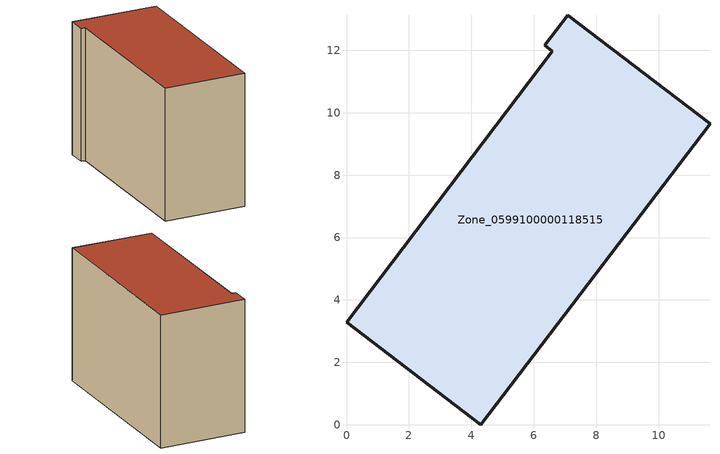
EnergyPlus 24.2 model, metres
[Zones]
Zone_0599100000118515
 floor ground (C_G): 7.09,13.13 11.65,9.65 4.3,0 0,3.29 6.59,11.98 6.36,12.17 z3.31
 wall outside (C_F): 4.3,0 11.65,9.65 7.09,13.13 6.36,12.17 6.59,11.98 0,3.29 4.3,0 z3.31:12.08
 roof outside (C_R): 11.65,9.65 7.09,13.13 6.36,12.17 6.59,11.98 0,3.29 4.3,0 z12.08
[BUILDING]
Pand.0599100000118515: North Axis=0; Terrain=City; Loads Convergence Tolerance Value=0.04; Temperature Convergence Tolerance Value=0.4; Solar Distribution=FullExterior; Maximum Number of Warmup Days=25; Minimum Number of Warmup Days=1
[Site:Location]
Rotterdam.The.Hague.AP_ZH_NLD Design_Conditions: Latitude=51.96; Longitude=4.45; Time Zone=1; Elevation=-4.5
[SITE:GROUNDTEMPERATURE:BUILDINGSURFACE]
18, 18, 18, 18, 18, 18, 18, 18, 18, 18, 18, 18
[MATERIAL] Thermal Absorptance=0.9; Solar Absorptance=0.7; Visible Absorptance=0.7
Name | Roughness | Thickness | Conductivity | Density | Specific Heat
G.TI.1975-1991 | MediumSmooth | 0.15 | 0.288461 | 540 | 1210
F.TI.1975-1991 | Rough | 0.3 | 0.230769 | 1920 | 840
R.TI.1975-1991 | MediumRough | 0.2 | 0.153846 | 1500 | 1000
[CONSTRUCTION]
C_G: G.TI.1975-1991
C_F: F.TI.1975-1991
C_R: R.TI.1975-1991
[ZONE]
Zone_0599100000118515: Type=1; Multiplier=1; Ceiling Height=Autocalculate; Volume=Autocalculate; Floor Area=autocalculate; Part of Total Floor Area=Yes
[ZONEINFILTRATION:DESIGNFLOWRATE]
Infil_Zone_0599100000118515: Zone or ZoneList or Space or SpaceList=Zone_0599100000118515; Schedule=AlwaysOn; Design Flow Rate Calculation Method=Flow/Area; Flow Rate per Floor Area=0.003; Constant Term Coefficient=1; Temperature Term Coefficient=0; Velocity Term Coefficient=0; Velocity Squared Term Coefficient=0
[HVACTEMPLATE:ZONE:IDEALLOADSAIRSYSTEM]
Zone_0599100000118515: Maximum Heating Supply Air Temperature=50; Minimum Cooling Supply Air Temperature=13; Maximum Heating Supply Air Humidity Ratio=0.0156; Minimum Cooling Supply Air Humidity Ratio=0.0077; Heating Limit=NoLimit; Cooling Limit=NoLimit; Dehumidification Control Type=ConstantSensibleHeatRatio; Cooling Sensible Heat Ratio=0.7; Dehumidification Setpoint=60; Humidification Control Type=None; Humidification Setpoint=30; Outdoor Air Method=None; Outdoor Air Flow Rate per Person=0.00944; Outdoor Air Flow Rate per Zone Floor Area=0; Outdoor Air Flow Rate per Zone=0; Demand Controlled Ventilation Type=None; Outdoor Air Economizer Type=NoEconomizer; Heat Recovery Type=None; Sensible Heat Recovery Effectiveness=0.7; Latent Heat Recovery Effectiveness=0.65
[ZONECONTROL:THERMOSTAT]
ThermostatControl_Zone_0599100000118515: Zone or ZoneList=Zone_0599100000118515; Control Type Schedule=DualSetpointControlType; Control 1=Thermostat_Zone_0599100000118515; Temperature Difference Between Cutout And Setpoint=0
[THERMOSTATSETPOINT:DUALSETPOINT]
Thermostat_Zone_0599100000118515: Heating Setpoint Temperature Schedule=HeatingSetpoint_Zone_0599100000118515; Cooling Setpoint Temperature Schedule=CoolingSetpoint_Zone_0599100000118515
[SCHEDULE:COMPACT]
HeatingSetpoint_Zone_0599100000118515: Through: 12/31, For: AllDays, Until: 24:00, 21
CoolingSetpoint_Zone_0599100000118515: Through: 12/31, For: AllDays, Until: 24:00, 24
DualSetpointControlType: Through: 12/31, For: AllDays, Until: 24:00, 4
AlwaysOn: Through: 12/31, For: AllDays, Until: 24:00, 1
